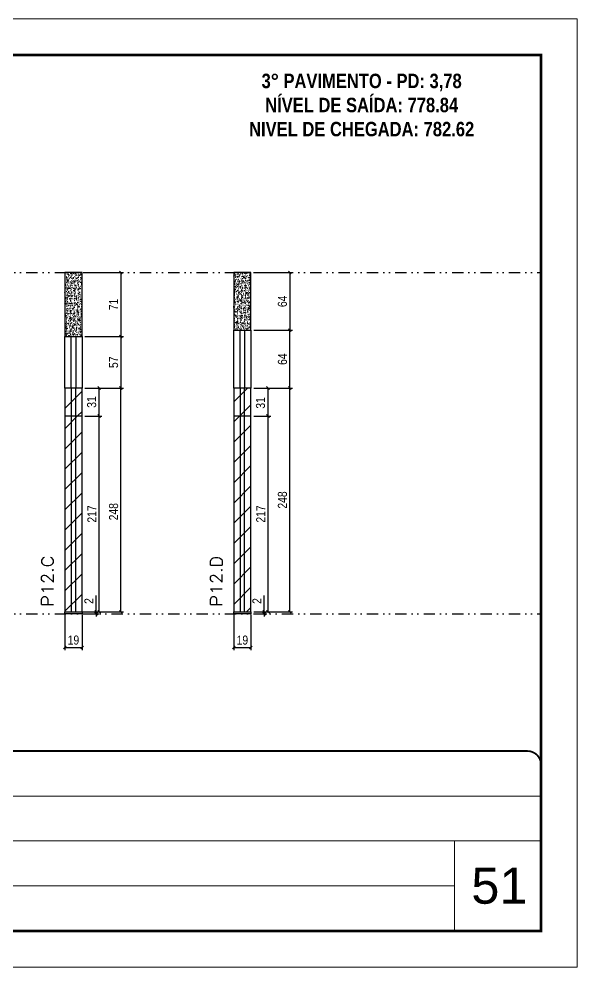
# Model space of a CAD drawing. Extents: x 2949 to 9203, y -16089 to 12527.
# Drawn here: x 6999 to 7618, y -2306 to -1256 of the extents above; entities that cross this region are included whole.
import ezdxf

# ---------------------------------------------------------------- set-up
doc = ezdxf.new("R2010")
doc.units = 0
for name, pattern in [('CONTINUO', [0]), ('DASHED', [0.75, 0.5, -0.25]), ('DIVIDE2', [0.625, 0.25, -0.125, 0, -0.125, 0, -0.125])]:
    doc.linetypes.add(name, pattern=pattern)
for name, color, linetype, lineweight in [('CARIMBO', 255, 'Continuous', 9), ('Folhas', 255, 'Continuous', 9), ('Hachura', 251, 'Continuous', 9), ('SARRAFO DE PRESSAO', 251, 'DASHED', 9), ('Texto Seção', 7, 'Continuous', 15)]:
    doc.layers.add(name, color=color, linetype=linetype, lineweight=lineweight)
for name, color, linetype in [('COTA', 241, 'Continuous'), ('NOMENCLATURA', 7, 'Continuous'), ('Nível', 160, 'Continuous'), ('Painéis', 200, 'Continuous'), ('SARR_2.2x7', 40, 'Continuous')]:
    doc.layers.add(name, color=color, linetype=linetype)
doc.styles.add('ARIAL', font='arial.ttf')
doc.styles.add('COTA TECNICA', font='techl___.ttf', dxfattribs={"height": 10})
doc.styles.add('COTA TECNICA-50', font='techl___.ttf', dxfattribs={"height": 10})
doc.styles.add('REGUA-120', font='ROMANS.shx', dxfattribs={"height": 15})
doc.styles.add('ROMANC', font='techb___.ttf', dxfattribs={"height": 2.5})
doc.dimstyles.new('COTA PAINEL-50', dxfattribs={"dimtxt": 10, "dimasz": 3, "dimexe": 3, "dimexo": 3, "dimgap": 3, "dimtad": 1, "dimdec": 1, "dimzin": 12, "dimdsep": 46, "dimtxsty": 'COTA TECNICA-50', "dimblk1": 'OBLIQUE', "dimblk2": 'OBLIQUE', "dimsah": 1, "dimcen": 0.9, "dimclrd": 4, "dimclre": 4, "dimclrt": 240, "dimadec": 1, "dimazin": 3, "dimtfac": 1, "dimtdec": 1, "dimtmove": 0, "dimatfit": 3, "dimfxl": 1, "dimtolj": 1, "dimtzin": 12, "dimarcsym": 0})
doc.dimstyles.new('PAINEL', dxfattribs={"dimtxt": 10, "dimasz": 3, "dimexe": 3, "dimexo": 3, "dimgap": 3, "dimtad": 1, "dimdec": 1, "dimzin": 12, "dimdsep": 46, "dimtxsty": 'COTA TECNICA', "dimblk1": 'OBLIQUE', "dimblk2": 'OBLIQUE', "dimsah": 1, "dimcen": 0.9, "dimclrd": 4, "dimclre": 4, "dimclrt": 240, "dimadec": 1, "dimazin": 3, "dimtfac": 1, "dimtdec": 1, "dimtmove": 0, "dimatfit": 3, "dimfxl": 1, "dimtolj": 1, "dimtzin": 12, "dimarcsym": 0})
pattern_1 = [(45, (-122874.967, -34199.222), (-11.2253202, 11.2253202), [])]

# ---------------------------------------------------------------- blocks, each defined once
blk = doc.blocks.new('9999999999')
at = {"color": 30, "linetype": 'CONTINUO'}
for p, q in [((98564.6, 34379.6), (99584, 34379.6)), ((98564.6, 34329.8), (99488, 34329.8)), ((99584, 34329.8), (99488, 34329.8)), ((99488, 34329.8), (99488, 34230.2)), ((98564.6, 34280), (99488, 34280))]:
    blk.add_line(p, q, dxfattribs=at)
at = {"color": 30, "linetype": 'CONTINUO', "const_width": 2}
blk.add_lwpolyline([(99584, 34230.2), (99584, 34414.4, 0.414214), (99569, 34429.4), (98229, 34429.4, 0.414214), (98214, 34414.4), (98214, 34245.2, 0.414214), (98229, 34230.2), (99584, 34230.2)], format="xyb", dxfattribs=at)
at = {"layer": 'Folhas'}
blk.add_lwpolyline([(98139, 34190.2), (99624, 34190.2), (99624, 35240.2), (98139, 35240.2)], close=True, dxfattribs=at)
at = {"layer": 'Folhas', "color": 30, "const_width": 3}
blk.add_lwpolyline([(98214, 34230.2), (99584, 34230.2), (99584, 35200.2), (98214, 35200.2)], close=True, dxfattribs=at)
blk = doc.blocks.new('_Oblique')
at = {"color": 0, "linetype": 'ByBlock', "lineweight": -2}
blk.add_line((-0.5, -0.5), (0.5, 0.5), dxfattribs=at)
blk = doc.blocks.new('*D1511')
at = {"layer": 'COTA', "color": 4, "lineweight": -2, "transparency": 16777216}
for p, q in [((7050, -1915.9), (7050, -1955.2)), ((7069, -1915.9), (7069, -1955.2)), ((7050, -1952.2), (7069, -1952.2))]:
    blk.add_line(p, q, dxfattribs=at)
at = {"layer": 'Defpoints', "color": 0, "transparency": 16777216}
for p in [(7050, -1912.9), (7069, -1912.9), (7069, -1952.2)]:
    blk.add_point(p, dxfattribs=at)
at = {"layer": 'COTA', "color": 4, "lineweight": -2, "transparency": 16777216, "xscale": 3, "yscale": 3, "zscale": 3, "rotation": 180}
blk.add_blockref('_Oblique', (7050, -1952.2), dxfattribs=at)
at = {"layer": 'COTA', "color": 4, "lineweight": -2, "transparency": 16777216, "xscale": 3, "yscale": 3, "zscale": 3}
blk.add_blockref('_Oblique', (7069, -1952.2), dxfattribs=at)
at = {"layer": 'COTA', "color": 240, "transparency": 16777216, "insert": (7059.5, -1944.1), "char_height": 10, "attachment_point": 5, "style": 'COTA TECNICA'}
blk.add_mtext('\\A1;19', dxfattribs=at)
blk = doc.blocks.new('*D1512')
at = {"layer": 'COTA', "color": 4, "lineweight": -2, "transparency": 16777216}
for p, q in [((7084.6, -1912.9), (7084.6, -1894.8)), ((7072, -1912.9), (7087.6, -1912.9)), ((7072, -1914.9), (7087.6, -1914.9)), ((7084.6, -1914.9), (7084.6, -1912.9)), ((7084.6, -1914.9), (7084.6, -1917.9))]:
    blk.add_line(p, q, dxfattribs=at)
at = {"layer": 'Defpoints', "color": 0, "transparency": 16777216}
for p in [(7069, -1912.9), (7069, -1914.9), (7084.6, -1912.9)]:
    blk.add_point(p, dxfattribs=at)
at = {"layer": 'COTA', "color": 4, "lineweight": -2, "transparency": 16777216, "xscale": 3, "yscale": 3, "zscale": 3}
for p, rotation in [((7084.6, -1912.9), 270), ((7084.6, -1914.9), 90)]:
    blk.add_blockref('_Oblique', p, dxfattribs=dict(at, rotation=rotation))
at = {"layer": 'COTA', "color": 240, "transparency": 16777216, "insert": (7076.6, -1900.8), "char_height": 10, "attachment_point": 5, "rotation": 90, "style": 'COTA TECNICA-50'}
blk.add_mtext('\\A1;2', dxfattribs=at)
blk = doc.blocks.new('*D1523')
at = {"layer": 'COTA', "color": 4, "linetype": 'ByBlock', "lineweight": -2, "transparency": 16777216}
for p, q in [((7072, -1536.9), (7115.1, -1536.9)), ((7112.1, -1536.9), (7112.1, -1607.9)), ((7072, -1607.9), (7115.1, -1607.9))]:
    blk.add_line(p, q, dxfattribs=at)
at = {"layer": 'Defpoints', "color": 0, "linetype": 'ByBlock', "transparency": 16777216}
for p in [(7069, -1536.9), (7069, -1607.9), (7112.1, -1607.9)]:
    blk.add_point(p, dxfattribs=at)
at = {"layer": 'COTA', "color": 4, "linetype": 'ByBlock', "lineweight": -2, "transparency": 16777216, "xscale": 3, "yscale": 3, "zscale": 3}
for p, rotation in [((7112.1, -1536.9), 90), ((7112.1, -1607.9), 270)]:
    blk.add_blockref('_Oblique', p, dxfattribs=dict(at, rotation=rotation))
at = {"layer": 'COTA', "color": 240, "linetype": 'ByBlock', "transparency": 16777216, "insert": (7104, -1572.4), "char_height": 10, "attachment_point": 5, "rotation": 90, "style": 'COTA TECNICA'}
blk.add_mtext('\\A1;71', dxfattribs=at)
blk = doc.blocks.new('*D1524')
at = {"layer": 'COTA', "color": 4, "linetype": 'ByBlock', "lineweight": -2, "transparency": 16777216}
for p, q in [((7072, -1664.9), (7115.1, -1664.9)), ((7112.1, -1912.9), (7112.1, -1664.9)), ((7072, -1912.9), (7115.1, -1912.9))]:
    blk.add_line(p, q, dxfattribs=at)
at = {"layer": 'Defpoints', "color": 0, "linetype": 'ByBlock', "transparency": 16777216}
for p in [(7069, -1664.9), (7112.1, -1664.9), (7069, -1912.9)]:
    blk.add_point(p, dxfattribs=at)
at = {"layer": 'COTA', "color": 4, "linetype": 'ByBlock', "lineweight": -2, "transparency": 16777216, "xscale": 3, "yscale": 3, "zscale": 3}
for p, rotation in [((7112.1, -1664.9), 90), ((7112.1, -1912.9), 270)]:
    blk.add_blockref('_Oblique', p, dxfattribs=dict(at, rotation=rotation))
at = {"layer": 'COTA', "color": 240, "linetype": 'ByBlock', "transparency": 16777216, "insert": (7104, -1801.9), "char_height": 10, "attachment_point": 5, "rotation": 90, "style": 'COTA TECNICA'}
blk.add_mtext('\\A1;248', dxfattribs=at)
blk = doc.blocks.new('*D1513')
at = {"layer": 'COTA', "color": 4, "lineweight": -2, "transparency": 16777216}
for p, q in [((7237.2, -1915.9), (7237.2, -1955.2)), ((7256.2, -1915.9), (7256.2, -1955.2)), ((7237.2, -1952.2), (7256.2, -1952.2))]:
    blk.add_line(p, q, dxfattribs=at)
at = {"layer": 'Defpoints', "color": 0, "transparency": 16777216}
for p in [(7237.2, -1912.9), (7256.2, -1912.9), (7256.2, -1952.2)]:
    blk.add_point(p, dxfattribs=at)
at = {"layer": 'COTA', "color": 4, "lineweight": -2, "transparency": 16777216, "xscale": 3, "yscale": 3, "zscale": 3, "rotation": 180}
blk.add_blockref('_Oblique', (7237.2, -1952.2), dxfattribs=at)
at = {"layer": 'COTA', "color": 4, "lineweight": -2, "transparency": 16777216, "xscale": 3, "yscale": 3, "zscale": 3}
blk.add_blockref('_Oblique', (7256.2, -1952.2), dxfattribs=at)
at = {"layer": 'COTA', "color": 240, "transparency": 16777216, "insert": (7246.7, -1944.1), "char_height": 10, "attachment_point": 5, "style": 'COTA TECNICA'}
blk.add_mtext('\\A1;19', dxfattribs=at)
blk = doc.blocks.new('*D1514')
at = {"layer": 'COTA', "color": 4, "lineweight": -2, "transparency": 16777216}
for p, q in [((7270.8, -1912.9), (7270.8, -1894.8)), ((7259.2, -1912.9), (7273.8, -1912.9)), ((7259.2, -1914.9), (7273.8, -1914.9)), ((7270.8, -1914.9), (7270.8, -1912.9)), ((7270.8, -1914.9), (7270.8, -1917.9))]:
    blk.add_line(p, q, dxfattribs=at)
at = {"layer": 'Defpoints', "color": 0, "transparency": 16777216}
for p in [(7256.2, -1912.9), (7256.2, -1914.9), (7270.8, -1912.9)]:
    blk.add_point(p, dxfattribs=at)
at = {"layer": 'COTA', "color": 4, "lineweight": -2, "transparency": 16777216, "xscale": 3, "yscale": 3, "zscale": 3}
for p, rotation in [((7270.8, -1912.9), 270), ((7270.8, -1914.9), 90)]:
    blk.add_blockref('_Oblique', p, dxfattribs=dict(at, rotation=rotation))
at = {"layer": 'COTA', "color": 240, "transparency": 16777216, "insert": (7262.8, -1900.8), "char_height": 10, "attachment_point": 5, "rotation": 90, "style": 'COTA TECNICA-50'}
blk.add_mtext('\\A1;2', dxfattribs=at)
blk = doc.blocks.new('*D1525')
at = {"layer": 'COTA', "color": 4, "linetype": 'ByBlock', "lineweight": -2, "transparency": 16777216}
for p, q in [((7259.2, -1536.9), (7302.2, -1536.9)), ((7299.2, -1536.9), (7299.2, -1600.9)), ((7259.2, -1600.9), (7302.2, -1600.9))]:
    blk.add_line(p, q, dxfattribs=at)
at = {"layer": 'Defpoints', "color": 0, "linetype": 'ByBlock', "transparency": 16777216}
for p in [(7256.2, -1536.9), (7256.2, -1600.9), (7299.2, -1600.9)]:
    blk.add_point(p, dxfattribs=at)
at = {"layer": 'COTA', "color": 4, "linetype": 'ByBlock', "lineweight": -2, "transparency": 16777216, "xscale": 3, "yscale": 3, "zscale": 3}
for p, rotation in [((7299.2, -1536.9), 90), ((7299.2, -1600.9), 270)]:
    blk.add_blockref('_Oblique', p, dxfattribs=dict(at, rotation=rotation))
at = {"layer": 'COTA', "color": 240, "linetype": 'ByBlock', "transparency": 16777216, "insert": (7291.1, -1568.9), "char_height": 10, "attachment_point": 5, "rotation": 90, "style": 'COTA TECNICA'}
blk.add_mtext('\\A1;64', dxfattribs=at)
blk = doc.blocks.new('*D1526')
at = {"layer": 'COTA', "color": 4, "linetype": 'ByBlock', "lineweight": -2, "transparency": 16777216}
for p, q in [((7259.2, -1664.9), (7302.2, -1664.9)), ((7299.2, -1912.9), (7299.2, -1664.9)), ((7259.2, -1912.9), (7302.2, -1912.9))]:
    blk.add_line(p, q, dxfattribs=at)
at = {"layer": 'Defpoints', "color": 0, "linetype": 'ByBlock', "transparency": 16777216}
for p in [(7256.2, -1664.9), (7299.2, -1664.9), (7256.2, -1912.9)]:
    blk.add_point(p, dxfattribs=at)
at = {"layer": 'COTA', "color": 4, "linetype": 'ByBlock', "lineweight": -2, "transparency": 16777216, "xscale": 3, "yscale": 3, "zscale": 3}
for p, rotation in [((7299.2, -1664.9), 90), ((7299.2, -1912.9), 270)]:
    blk.add_blockref('_Oblique', p, dxfattribs=dict(at, rotation=rotation))
at = {"layer": 'COTA', "color": 240, "linetype": 'ByBlock', "transparency": 16777216, "insert": (7291.1, -1788.9), "char_height": 10, "attachment_point": 5, "rotation": 90, "style": 'COTA TECNICA'}
blk.add_mtext('\\A1;248', dxfattribs=at)
blk = doc.blocks.new('*D1527')
at = {"layer": 'COTA', "color": 4, "linetype": 'ByBlock', "lineweight": -2, "transparency": 16777216}
for p, q in [((7072, -1695.9), (7090.9, -1695.9)), ((7087.9, -1912.9), (7087.9, -1695.9)), ((7053, -1912.9), (7090.9, -1912.9))]:
    blk.add_line(p, q, dxfattribs=at)
at = {"layer": 'Defpoints', "color": 0, "linetype": 'ByBlock', "transparency": 16777216}
for p in [(7069, -1695.9), (7087.9, -1695.9), (7050, -1912.9)]:
    blk.add_point(p, dxfattribs=at)
at = {"layer": 'COTA', "color": 4, "linetype": 'ByBlock', "lineweight": -2, "transparency": 16777216, "xscale": 3, "yscale": 3, "zscale": 3}
for p, rotation in [((7087.9, -1695.9), 90), ((7087.9, -1912.9), 270)]:
    blk.add_blockref('_Oblique', p, dxfattribs=dict(at, rotation=rotation))
at = {"layer": 'COTA', "color": 240, "linetype": 'ByBlock', "transparency": 16777216, "insert": (7079.9, -1804.4), "char_height": 10, "attachment_point": 5, "rotation": 90, "style": 'COTA TECNICA'}
blk.add_mtext('\\A1;217', dxfattribs=at)
blk = doc.blocks.new('*D1528')
at = {"layer": 'COTA', "color": 4, "linetype": 'ByBlock', "lineweight": -2, "transparency": 16777216}
for p, q in [((7072, -1664.9), (7090.9, -1664.9)), ((7087.9, -1695.9), (7087.9, -1664.9)), ((7072, -1695.9), (7090.9, -1695.9))]:
    blk.add_line(p, q, dxfattribs=at)
at = {"layer": 'Defpoints', "color": 0, "linetype": 'ByBlock', "transparency": 16777216}
for p in [(7069, -1664.9), (7087.9, -1664.9), (7069, -1695.9)]:
    blk.add_point(p, dxfattribs=at)
at = {"layer": 'COTA', "color": 4, "linetype": 'ByBlock', "lineweight": -2, "transparency": 16777216, "xscale": 3, "yscale": 3, "zscale": 3}
for p, rotation in [((7087.9, -1664.9), 90), ((7087.9, -1695.9), 270)]:
    blk.add_blockref('_Oblique', p, dxfattribs=dict(at, rotation=rotation))
at = {"layer": 'COTA', "color": 240, "linetype": 'ByBlock', "transparency": 16777216, "insert": (7079.7, -1680.4), "char_height": 10, "attachment_point": 5, "rotation": 90, "style": 'COTA TECNICA'}
blk.add_mtext('\\A1;31', dxfattribs=at)
blk = doc.blocks.new('*D1529')
at = {"layer": 'COTA', "color": 4, "linetype": 'ByBlock', "lineweight": -2, "transparency": 16777216}
for p, q in [((7259.2, -1695.9), (7278.1, -1695.9)), ((7275.1, -1912.9), (7275.1, -1695.9)), ((7259.2, -1912.9), (7278.1, -1912.9))]:
    blk.add_line(p, q, dxfattribs=at)
at = {"layer": 'Defpoints', "color": 0, "linetype": 'ByBlock', "transparency": 16777216}
for p in [(7256.2, -1695.9), (7275.1, -1695.9), (7256.2, -1912.9)]:
    blk.add_point(p, dxfattribs=at)
at = {"layer": 'COTA', "color": 4, "linetype": 'ByBlock', "lineweight": -2, "transparency": 16777216, "xscale": 3, "yscale": 3, "zscale": 3}
for p, rotation in [((7275.1, -1695.9), 90), ((7275.1, -1912.9), 270)]:
    blk.add_blockref('_Oblique', p, dxfattribs=dict(at, rotation=rotation))
at = {"layer": 'COTA', "color": 240, "linetype": 'ByBlock', "transparency": 16777216, "insert": (7267, -1804.4), "char_height": 10, "attachment_point": 5, "rotation": 90, "style": 'COTA TECNICA'}
blk.add_mtext('\\A1;217', dxfattribs=at)
blk = doc.blocks.new('*D1530')
at = {"layer": 'COTA', "color": 4, "linetype": 'ByBlock', "lineweight": -2, "transparency": 16777216}
for p, q in [((7259.2, -1664.9), (7278.1, -1664.9)), ((7275.1, -1695.9), (7275.1, -1664.9)), ((7259.2, -1695.9), (7278.1, -1695.9))]:
    blk.add_line(p, q, dxfattribs=at)
at = {"layer": 'Defpoints', "color": 0, "linetype": 'ByBlock', "transparency": 16777216}
for p in [(7256.2, -1664.9), (7275.1, -1664.9), (7256.2, -1695.9)]:
    blk.add_point(p, dxfattribs=at)
at = {"layer": 'COTA', "color": 4, "linetype": 'ByBlock', "lineweight": -2, "transparency": 16777216, "xscale": 3, "yscale": 3, "zscale": 3}
for p, rotation in [((7275.1, -1664.9), 90), ((7275.1, -1695.9), 270)]:
    blk.add_blockref('_Oblique', p, dxfattribs=dict(at, rotation=rotation))
at = {"layer": 'COTA', "color": 240, "linetype": 'ByBlock', "transparency": 16777216, "insert": (7266.8, -1681.4), "char_height": 10, "attachment_point": 5, "rotation": 90, "style": 'COTA TECNICA'}
blk.add_mtext('\\A1;31', dxfattribs=at)
blk = doc.blocks.new('*D1521')
at = {"layer": 'COTA', "color": 4, "lineweight": -2, "transparency": 16777216}
for p, q in [((7259.2, -1600.9), (7302.2, -1600.9)), ((7299.2, -1664.9), (7299.2, -1600.9)), ((7259.2, -1664.9), (7302.2, -1664.9))]:
    blk.add_line(p, q, dxfattribs=at)
at = {"layer": 'Defpoints', "color": 0, "transparency": 16777216}
for p in [(7256.2, -1600.9), (7299.2, -1600.9), (7256.2, -1664.9)]:
    blk.add_point(p, dxfattribs=at)
at = {"layer": 'COTA', "color": 4, "lineweight": -2, "transparency": 16777216, "xscale": 3, "yscale": 3, "zscale": 3}
for p, rotation in [((7299.2, -1600.9), 90), ((7299.2, -1664.9), 270)]:
    blk.add_blockref('_Oblique', p, dxfattribs=dict(at, rotation=rotation))
at = {"layer": 'COTA', "color": 240, "transparency": 16777216, "insert": (7291.1, -1632.9), "char_height": 10, "attachment_point": 5, "rotation": 90, "style": 'COTA TECNICA'}
blk.add_mtext('\\A1;64', dxfattribs=at)
blk = doc.blocks.new('*D1522')
at = {"layer": 'COTA', "color": 4, "lineweight": -2, "transparency": 16777216}
for p, q in [((7072, -1607.9), (7115.1, -1607.9)), ((7112.1, -1607.9), (7112.1, -1664.9)), ((7072, -1664.9), (7115.1, -1664.9))]:
    blk.add_line(p, q, dxfattribs=at)
at = {"layer": 'Defpoints', "color": 0, "transparency": 16777216}
for p in [(7069, -1607.9), (7069, -1664.9), (7112.1, -1664.9)]:
    blk.add_point(p, dxfattribs=at)
at = {"layer": 'COTA', "color": 4, "lineweight": -2, "transparency": 16777216, "xscale": 3, "yscale": 3, "zscale": 3}
for p, rotation in [((7112.1, -1607.9), 90), ((7112.1, -1664.9), 270)]:
    blk.add_blockref('_Oblique', p, dxfattribs=dict(at, rotation=rotation))
at = {"layer": 'COTA', "color": 240, "transparency": 16777216, "insert": (7104, -1636.4), "char_height": 10, "attachment_point": 5, "rotation": 90, "style": 'COTA TECNICA'}
blk.add_mtext('\\A1;57', dxfattribs=at)

msp = doc.modelspace()

# ---------------------------------------------------------------- hatches: boundary and pattern name
at = {"layer": 'COTA', "linetype": 'ByBlock'}
h = msp.add_hatch(dxfattribs=at)
h.set_pattern_fill('AR-CONC', color=256, scale=0.03)
h.set_pattern_definition([(50, (-124621.552, -35333.7967), (5.46554007, -0.47817257), [0.5715, -6.2865]), (355, (-124621.552, -35333.7967), (-1.05730264, 5.73170536), [0.4572, -5.02921753]), (100.4514447, (-124621.0967, -35333.8366), (4.40823741, 5.25353256), [0.48570026, -5.34270734]), (46.1842, (-124621.552, -35332.273), (8.13237123, -1.26126984), [0.85725, -9.42975]), (96.6355576, (-124620.8744, -35332.378), (7.122124, 7.42278374), [0.7285507, -8.01406824]), (351.184151, (-124621.552, -35332.273), (7.122124, 7.42278374), [0.685799, -7.54379196]), (21, (-124620.79, -35332.6537), (4.54843174, -3.06795595), [0.5715, -6.2865]), (326, (-124620.79, -35332.6537), (1.85406085, 5.52563898), [0.4572, -5.0292]), (71.451445, (-124620.411, -35332.9094), (6.40249258, 2.45768307), [0.48570026, -5.34269813]), (37.5, (-124621.5521, -35333.7967), (0.092658098, 2.536651166), [0, -4.96824, 0, -5.1054, 0, -5.04825]), (7.5, (-124621.552, -35333.7967), (2.004589875, 3.005417245), [0, -2.91084, 0, -4.85394, 0, -1.92405]), (327.5, (-124623.2514, -35333.7967), (4.067717855, -0.17186232), [0, -1.905, 0, -5.9436, 0, -7.8867]), (317.5, (-124624.0134, -35333.7967), (4.44387544, 0.76279473), [0, -2.4765, 0, -3.94716, 0, -5.6007])])
h.paths.add_polyline_path([(7069.03, -1536.88), (7050.03, -1536.88), (7050.03, -1607.88), (7069.03, -1607.88)])
h = msp.add_hatch(dxfattribs=at)
h.set_pattern_fill('AR-CONC', color=256, scale=0.03)
h.set_pattern_definition([(50, (-124654.5, -35346.7967), (5.46554007, -0.47817257), [0.5715, -6.2865]), (355, (-124654.5, -35346.7967), (-1.05730264, 5.73170536), [0.4572, -5.02921753]), (100.4514447, (-124654.0446, -35346.8366), (4.40823741, 5.25353256), [0.48570026, -5.34270734]), (46.1842, (-124654.5, -35345.273), (8.13237123, -1.26126984), [0.85725, -9.42975]), (96.6355576, (-124653.822, -35345.378), (7.122124, 7.42278374), [0.7285507, -8.01406824]), (351.184151, (-124654.5, -35345.273), (7.122124, 7.42278374), [0.685799, -7.54379196]), (21, (-124653.738, -35345.6537), (4.54843174, -3.06795595), [0.5715, -6.2865]), (326, (-124653.738, -35345.6537), (1.85406085, 5.52563898), [0.4572, -5.0292]), (71.451445, (-124653.359, -35345.9094), (6.40249258, 2.45768307), [0.48570026, -5.34269813]), (37.5, (-124654.5, -35346.7967), (0.092658098, 2.536651166), [0, -4.96824, 0, -5.1054, 0, -5.04825]), (7.5, (-124654.5, -35346.7967), (2.004589875, 3.005417245), [0, -2.91084, 0, -4.85394, 0, -1.92405]), (327.5, (-124656.1993, -35346.7967), (4.067717855, -0.17186232), [0, -1.905, 0, -5.9436, 0, -7.8867]), (317.5, (-124656.9613, -35346.7967), (4.44387544, 0.76279473), [0, -2.4765, 0, -3.94716, 0, -5.6007])])
h.paths.add_polyline_path([(7256.15, -1536.88), (7237.15, -1536.88), (7237.15, -1600.88), (7256.15, -1600.88)])
at = {"layer": 'Hachura', "linetype": 'ByBlock'}
h = msp.add_hatch(dxfattribs=at)
h.set_pattern_fill('ANSI31', color=256, scale=5)
h.set_pattern_definition(pattern_1)
h.paths.add_polyline_path([(7050.03, -1695.88), (7069.03, -1695.88), (7069.03, -1664.88), (7050.03, -1664.88)])
h = msp.add_hatch(dxfattribs=at)
h.set_pattern_fill('ANSI31', color=256, scale=5)
h.set_pattern_definition(pattern_1)
h.paths.add_polyline_path([(7237.15, -1695.88), (7256.15, -1695.88), (7256.15, -1664.88), (7237.15, -1664.88)])
h = msp.add_hatch(dxfattribs=at)
h.set_pattern_fill('ANSI31', color=256, scale=5)
h.set_pattern_definition(pattern_1)
h.paths.add_polyline_path([(7050.03, -1912.88), (7069.03, -1912.88), (7069.03, -1695.88), (7050.03, -1695.88)])
h = msp.add_hatch(dxfattribs=at)
h.set_pattern_fill('ANSI31', color=256, scale=5)
h.set_pattern_definition(pattern_1)
h.paths.add_polyline_path([(7256.15, -1695.88), (7237.15, -1695.88), (7237.15, -1912.88), (7256.15, -1912.88)])

# ---------------------------------------------------------------- linework, layer by layer
at = {"layer": 'COTA', "linetype": 'ByBlock'}
for points in [[(7050.03, -1607.88), (7069.03, -1607.88), (7069.03, -1536.88), (7050.03, -1536.88)], [(7237.15, -1600.88), (7256.15, -1600.88), (7256.15, -1536.88), (7237.15, -1536.88)]]:
    msp.add_lwpolyline(points, close=True, dxfattribs=at)
at = {"layer": 'Nível', "color": 4, "linetype": 'DIVIDE2', "ltscale": 50}
for p, q in [((6221.03, -1536.88), (7577.53, -1536.88)), ((6221.03, -1914.88), (7577.53, -1914.88))]:
    msp.add_line(p, q, dxfattribs=at)
at = {"layer": 'Painéis'}
for p, q in [((7237.15, -1600.88), (7256.15, -1600.88)), ((7237.15, -1664.88), (7237.15, -1600.88)), ((7256.15, -1600.88), (7256.15, -1664.88)), ((7050.03, -1607.88), (7069.03, -1607.88)), ((7050.03, -1664.88), (7050.03, -1607.88)), ((7069.03, -1607.88), (7069.03, -1664.88)), ((7050.03, -1664.88), (7050.03, -1912.88)), ((7069.03, -1664.88), (7050.03, -1664.88)), ((7069.03, -1664.88), (7050.03, -1664.88)), ((7069.03, -1912.88), (7069.03, -1664.88)), ((7256.15, -1664.88), (7237.15, -1664.88)), ((7237.15, -1664.88), (7237.15, -1912.88)), ((7256.15, -1664.88), (7237.15, -1664.88)), ((7256.15, -1912.88), (7256.15, -1664.88)), ((7050.03, -1695.88), (7069.03, -1695.88)), ((7237.15, -1695.88), (7256.15, -1695.88)), ((7050.03, -1912.88), (7069.03, -1912.88)), ((7237.15, -1912.88), (7256.15, -1912.88))]:
    msp.add_line(p, q, dxfattribs=at)
for points in [[(7050.03, -1912.88), (7069.03, -1912.88), (7069.03, -1914.88), (7050.03, -1914.88)], [(7237.15, -1912.88), (7256.15, -1912.88), (7256.15, -1914.88), (7237.15, -1914.88)]]:
    msp.add_lwpolyline(points, close=True, dxfattribs=at)
at = {"layer": 'SARR_2.2x7'}
for p, q in [((7244.15, -1664.88), (7244.15, -1600.88)), ((7249.15, -1600.88), (7249.15, -1664.88)), ((7057.03, -1664.88), (7057.03, -1607.88)), ((7062.03, -1607.88), (7062.03, -1664.88)), ((7057.03, -1664.88), (7057.03, -1912.88)), ((7062.03, -1912.88), (7062.03, -1664.88)), ((7244.15, -1664.88), (7244.15, -1912.88)), ((7249.15, -1912.88), (7249.15, -1664.88))]:
    msp.add_line(p, q, dxfattribs=at)

# ---------------------------------------------------------------- block references
at = {"layer": 'SARRAFO DE PRESSAO', "color": 6, "linetype": 'ByBlock'}
msp.add_blockref('9999999999', (-92006.44, -36496.37), dxfattribs=at)

# ---------------------------------------------------------------- texts
at = {"layer": 'CARIMBO', "style": 'ARIAL'}
msp.add_text('51', height=40, dxfattribs=at).set_placement((7500.39, -2236.02))
at = {"layer": 'NOMENCLATURA', "color": 2, "insert": (7378.86, -1290.11), "char_height": 16, "attachment_point": 2, "style": 'ROMANC'}
msp.add_mtext_dynamic_manual_height_columns('\\P3° PAVIMENTO - PD: 3,78\\PNÍVEL DE SAÍDA: 778.84\\PNIVEL DE CHEGADA: 782.62', width=300.2766, gutter_width=1, heights=[0], dxfattribs=at)
at = {"layer": 'Texto Seção', "style": 'REGUA-120', "width": 1.1}
for s, p in [('P12.C', (7037.23, -1906.99)), ('P12.D', (7224.38, -1906.99))]:
    msp.add_text(s, height=13, rotation=90, dxfattribs=at).set_placement(p)

# ---------------------------------------------------------------- dimensions: what is measured, and where the dimension line sits
at = {"layer": 'COTA', "linetype": 'ByBlock'}
for base, p1, p2, picture, middle in [((7112.11, -1607.88), (7069.03, -1536.88), (7069.03, -1607.88), '*D1523', (7104.04, -1572.38)), ((7299.24, -1600.88), (7256.15, -1536.88), (7256.15, -1600.88), '*D1525', (7291.13, -1568.88)), ((7299.24, -1664.88), (7256.15, -1912.88), (7256.15, -1664.88), '*D1526', (7291.14, -1788.88)), ((7087.93, -1695.88), (7050.03, -1912.88), (7069.03, -1695.88), '*D1527', (7079.86, -1804.38)), ((7275.06, -1695.88), (7256.15, -1912.88), (7256.15, -1695.88), '*D1529', (7266.99, -1804.38))]:
    dim = msp.add_linear_dim(base=base, p1=p1, p2=p2, angle=90, dimstyle='PAINEL', dxfattribs=at)
    dim.commit()
    dim.dimension.update_dxf_attribs({"geometry": picture, "text_midpoint": middle})
at = {"layer": 'COTA'}
for base, p1, p2, picture, middle in [((7112.11, -1664.88), (7069.03, -1607.88), (7069.03, -1664.88), '*D1522', (7104, -1636.38)), ((7299.24, -1600.88), (7256.15, -1664.88), (7256.15, -1600.88), '*D1521', (7291.13, -1632.88))]:
    dim = msp.add_linear_dim(base=base, p1=p1, p2=p2, angle=90, dimstyle='PAINEL', dxfattribs=at)
    dim.commit()
    dim.dimension.update_dxf_attribs({"geometry": picture, "text_midpoint": middle})
at = {"layer": 'COTA', "linetype": 'ByBlock'}
dim = msp.add_linear_dim(base=(7112.11, -1664.88), p1=(7069.03, -1912.88), p2=(7069.03, -1664.88), angle=90, dimstyle='PAINEL', dxfattribs=at)
dim.commit()
dim.dimension.update_dxf_attribs({"geometry": '*D1524', "text_midpoint": (7112.11, -1801.88), "dimtype": 160})
for base, p1, p2, picture, middle in [((7087.93, -1664.88), (7069.03, -1695.88), (7069.03, -1664.88), '*D1528', (7087.93, -1680.38)), ((7275.06, -1664.88), (7256.15, -1695.88), (7256.15, -1664.88), '*D1530', (7275.06, -1681.4))]:
    dim = msp.add_linear_dim(base=base, p1=p1, p2=p2, angle=90, dimstyle='PAINEL', override={"dimtmove": 1}, dxfattribs=at)
    dim.commit()
    dim.dimension.update_dxf_attribs({"geometry": picture, "text_midpoint": middle, "dimtype": 160})
at = {"layer": 'COTA'}
for base, p1, p2, picture, middle in [((7084.56, -1912.88), (7069.03, -1914.88), (7069.03, -1912.88), '*D1512', (7084.56, -1900.83)), ((7270.76, -1912.88), (7256.15, -1914.88), (7256.15, -1912.88), '*D1514', (7270.76, -1900.83))]:
    dim = msp.add_linear_dim(base=base, p1=p1, p2=p2, angle=90, dimstyle='COTA PAINEL-50', dxfattribs=at)
    dim.commit()
    dim.dimension.update_dxf_attribs({"geometry": picture, "text_midpoint": middle, "dimtype": 160})
for base, p1, p2, picture, middle in [((7069.03, -1952.23), (7050.03, -1912.88), (7069.03, -1912.88), '*D1511', (7059.53, -1944.14)), ((7256.15, -1952.23), (7237.15, -1912.88), (7256.15, -1912.88), '*D1513', (7246.65, -1944.14))]:
    dim = msp.add_linear_dim(base=base, p1=p1, p2=p2, dimstyle='PAINEL', override={"dimarcsym": 2}, dxfattribs=at)
    dim.commit()
    dim.dimension.update_dxf_attribs({"geometry": picture, "text_midpoint": middle})

doc.saveas('drawing.dxf')
